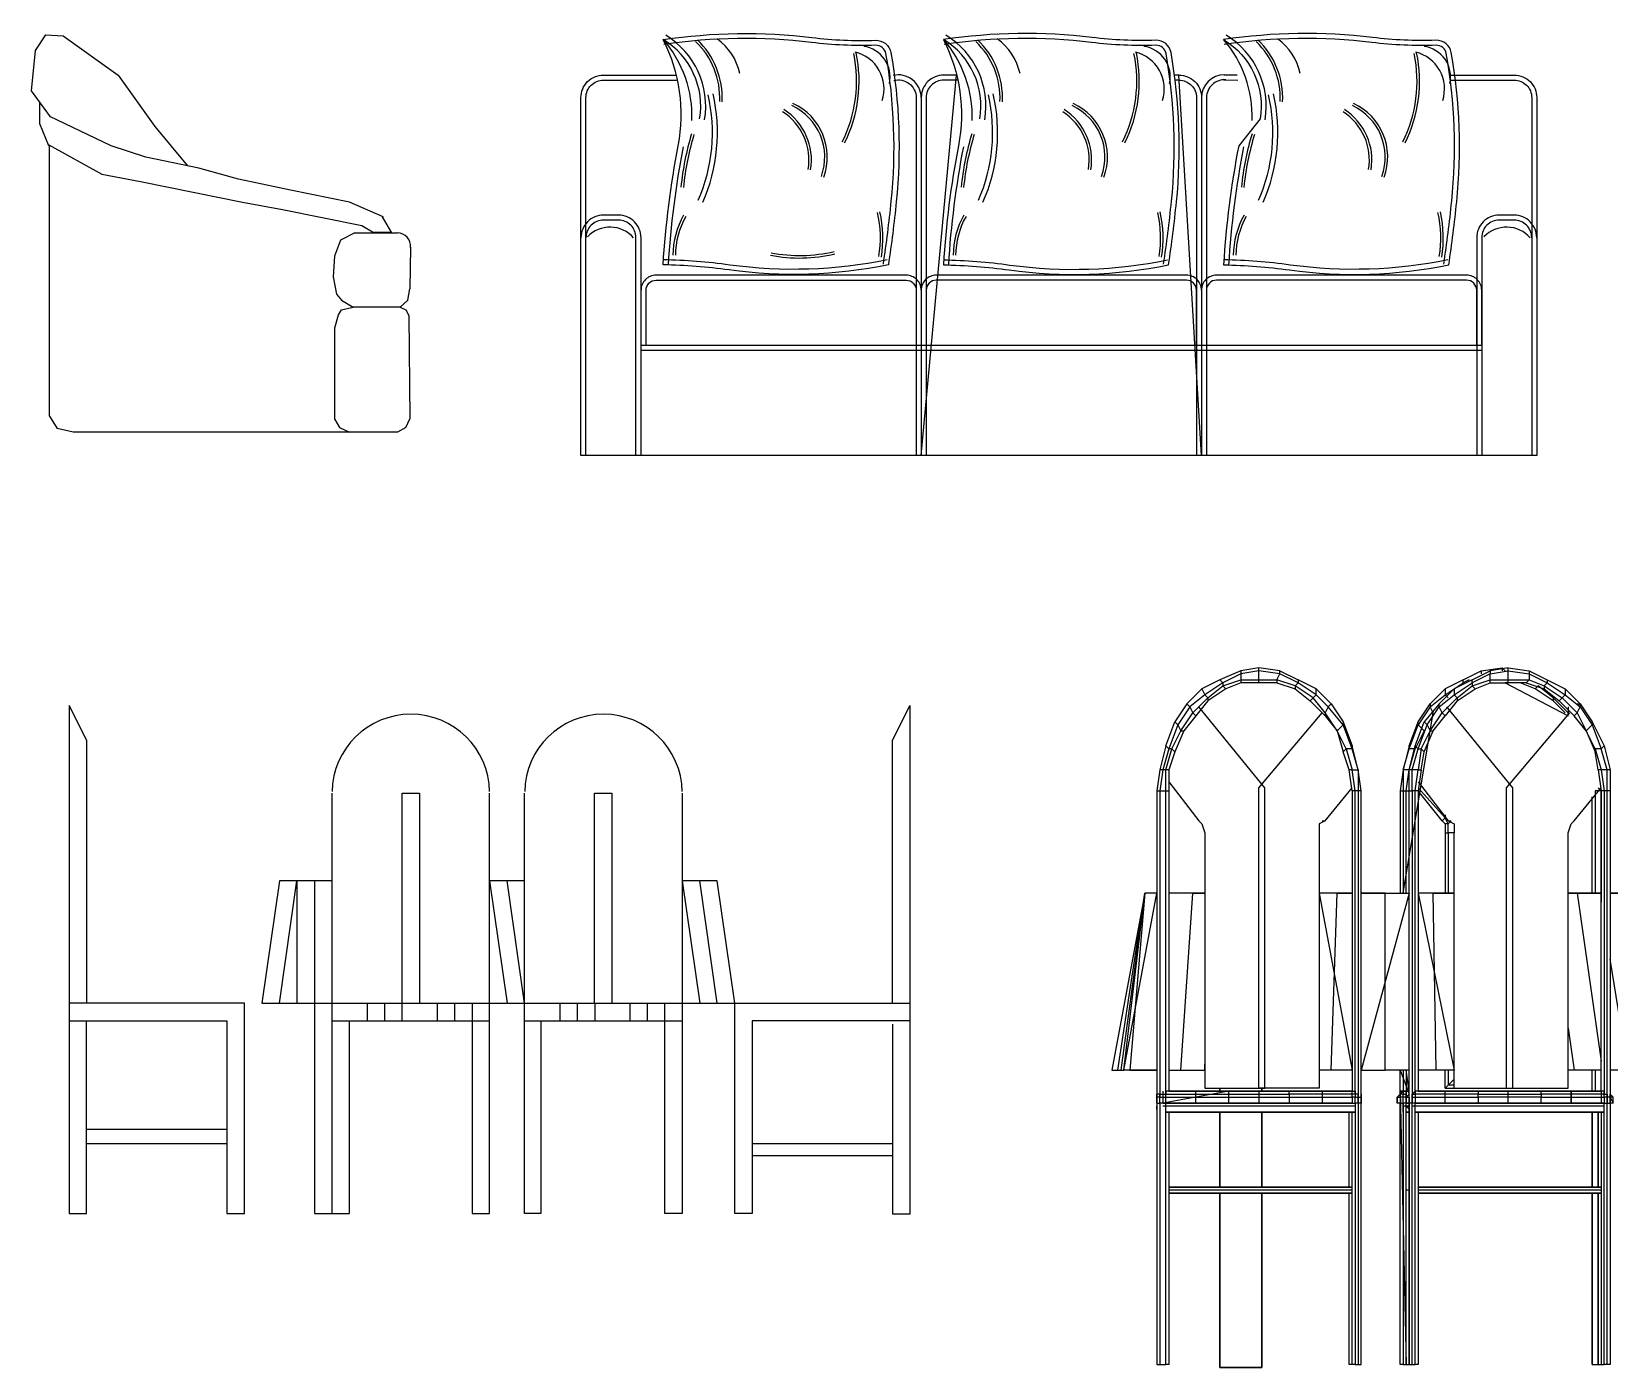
# Model space of a CAD drawing. Extents: x -42728 to 99010, y -18674 to 47645.
# Drawn here: x 66581 to 68946, y 31467 to 33469 of the extents above; entities that cross this region are included whole.
import ezdxf

# ---------------------------------------------------------------- set-up
doc = ezdxf.new("R2010")
doc.units = 0
doc.header["$LTSCALE"] = 100
doc.header["$MEASUREMENT"] = 0
doc.layers.get('0').update_dxf_attribs({"linetype": 'CONTINUOUS'})
for name, color, linetype in [('00-ELE', 2, 'CONTINUOUS'), ('FUN', 8, 'CONTINUOUS'), ('家具', 223, 'CONTINUOUS')]:
    doc.layers.add(name, color=color, linetype=linetype)

# ---------------------------------------------------------------- blocks, each defined once
blk = doc.blocks.new('A$C3E607C80')
at = {"layer": 'FUN', "elevation": -342.9}
for points in [[(237.2, 672.2, 0.307753), (164.3, 830.9, -0.066888), (461.7, 835, 0.038823), (588.6, 829.6, -0.374072), (619.2, 804.9, -0.068947), (630.1, 506.7, -0.012118), (614.3, 380.9, -0.084638), (296, 370.5, 0.028486), (164.3, 380.9, -0.032466), (194.4, 618.8, 0.167711), (164.3, 830.9, -0.189396), (221.1, 669.5)], [(604.4, 382.4, 0.012118), (620.1, 507.7, 0.068947), (609.3, 803.1, 0.374072), (588.9, 819.6, -0.038823), (460.5, 825.1, 0.066888), (165.7, 821.1, 0.066888)], [(247, 670.5, 0.307753), (169.4, 839.5, 0.307753)], [(277.3, 706.9, 0.216936), (229.2, 827, 0.216936)], [(282.3, 706.6, 0.216936), (232.6, 830.6, 0.216936)], [(317.4, 762.9, 0.188769), (271.9, 832.3, 0.188769)], [(797.2, 672.2, 0.307753), (724.3, 830.9, -0.167711), (754.4, 618.8, 0.032466), (724.3, 380.9, -0.028486), (856, 370.5, 0.084638), (1174.3, 380.9, 0.012118), (1190.1, 506.7, 0.068947), (1179.2, 804.9, 0.374072), (1148.6, 829.6, -0.038823), (1021.7, 835, 0.066888), (724.3, 830.9, -0.189396), (781.1, 669.5)], [(1164.4, 382.4, 0.012118), (1180.1, 507.7, 0.068947), (1169.3, 803.1, 0.374072), (1148.9, 819.6, -0.038823), (1020.5, 825.1, 0.066888), (725.7, 821.1)], [(807, 670.5, 0.307753), (729.4, 839.5, 0.307753)], [(837.3, 706.9, 0.216936), (789.2, 827, 0.216936)], [(842.3, 706.6, 0.216936), (792.6, 830.6, 0.216936)], [(877.4, 762.9, 0.188769), (831.9, 832.3, 0.188769)], [(1341.1, 669.5, 0.189396), (1284.3, 830.9, 0.189396)], [(1724.4, 382.4, 0.012118), (1740.1, 507.7, 0.068947), (1729.3, 803.1, 0.374072), (1708.9, 819.6, -0.038823), (1580.5, 825.1, 0.066888), (1285.7, 821.1)], [(1367, 670.5, 0.307753), (1289.4, 839.5, 0.307753)], [(1397.3, 706.9, 0.216936), (1349.2, 827, 0.216936)], [(1402.3, 706.6, 0.216936), (1352.6, 830.6, 0.216936)], [(1437.4, 762.9, 0.188769), (1391.9, 832.3, 0.188769)], [(522.3, 626.5, 0.168842), (545.1, 803.2, 0.168842)], [(526.8, 624.3, 0.168842), (550, 804.2, 0.168842)], [(602.2, 709.2, 0.433448), (548, 806, 0.433448)], [(616.4, 743.3, 0.432162), (565.1, 817.4, 0.432162)], [(1082.3, 626.5, 0.168842), (1105.1, 803.2, 0.168842)], [(1086.8, 624.3, 0.168842), (1110, 804.2, 0.168842)], [(1162.2, 709.2, 0.433448), (1108, 806, 0.433448)], [(1176.4, 743.3, 0.432162), (1125.1, 817.4, 0.432162)], [(1642.3, 626.5, 0.168842), (1665.1, 803.2, 0.168842)], [(1646.8, 624.3, 0.168842), (1670, 804.2, 0.168842)], [(1722.2, 709.2, 0.433448), (1668, 806, 0.433448)], [(1736.4, 743.3, 0.432162), (1685.1, 817.4, 0.432162)], [(1736.1, 760), (1865, 760, -0.414214), (1910, 715), (1910, 0), (0, 0), (0, 715, -0.414214), (45, 760), (190.8, 760)], [(680, 715, 0.482464), (623.6, 759.1, 0.482464)], [(1285.6, 760.4, 0.411175), (1240, 715, 0.411175)], [(10, 0), (10, 715, -0.414214), (45, 750), (190.8, 750)], [(625, 749.2, -0.489969), (670, 715), (670, 0)], [(753.1, 750), (725, 750, 0.414214), (690, 715), (690, 0)], [(1195, 750, -0.414214), (1230, 715), (1230, 0)], [(1289, 750.3, 0.437364), (1250, 715), (1250, 0)], [(1736.1, 750), (1865, 750, -0.414214), (1900, 715), (1900, 0)], [(234.2, 509.7, 0.161714), (254.2, 720.5, 0.161714)], [(243.4, 505.7, 0.161714), (263.9, 722.8, 0.161714)], [(480.4, 557.4, 0.389332), (421.6, 698.9, 0.389332)], [(485.1, 555.7, 0.389332), (423.7, 703.4, 0.389332)], [(794.2, 509.7, 0.161714), (814.2, 720.5, 0.161714)], [(803.4, 505.7, 0.161714), (823.9, 722.8, 0.161714)], [(1040.4, 557.4, 0.389332), (981.6, 698.9, 0.389332)], [(1045.1, 555.7, 0.389332), (983.7, 703.4, 0.389332)], [(1354.2, 509.7, 0.161714), (1374.2, 720.5, 0.161714)], [(1363.4, 505.7, 0.161714), (1383.9, 722.8, 0.161714)], [(1600.4, 557.4, 0.389332), (1541.6, 698.9, 0.389332)], [(1605.1, 555.7, 0.389332), (1543.7, 703.4, 0.389332)], [(454.1, 571.5, 0.299948), (402.9, 686.6, 0.299948)], [(459, 570.7, 0.299948), (405.6, 690.9, 0.299948)], [(1014.1, 571.5, 0.299948), (962.9, 686.6, 0.299948)], [(1019, 570.7, 0.299948), (965.6, 690.9, 0.299948)], [(1574.1, 571.5, 0.299948), (1522.9, 686.6, 0.299948)], [(1579, 570.7, 0.299948), (1525.6, 690.9, 0.299948)], [(221.1, 642.8, 0.048136), (199.8, 536, 0.048136)], [(225.9, 641.4, 0.048136), (204.7, 535.5, 0.048136)], [(781.1, 642.8, 0.048136), (759.8, 536, 0.048136)], [(785.9, 641.4, 0.048136), (764.7, 535.5, 0.048136)], [(1341.1, 642.8, 0.048136), (1319.8, 536, 0.048136)], [(1345.9, 641.4, 0.048136), (1324.7, 535.5, 0.048136)], [(204.2, 616.9, 0.032466), (174.2, 380.3, 0.032466)], [(764.2, 616.9, 0.032466), (734.2, 380.3, 0.032466)], [(1324.2, 616.9, 0.032466), (1294.2, 380.3, 0.032466)], [(120, 0), (120, 435, 0.414214), (75, 480), (45, 480, 0.414214), (0, 435, 0.414214)], [(205.1, 480, 0.124748), (183.7, 399.9, 0.124748)], [(209.5, 477.5, 0.124748), (188.7, 399.8, 0.124748)], [(595.3, 397.2, 0.097665), (592.7, 485.3, 0.097665)], [(600.3, 396.4, 0.097665), (597.5, 486.4, 0.097665)], [(765.1, 480, 0.124748), (743.7, 399.9, 0.124748)], [(769.5, 477.5, 0.124748), (748.7, 399.8, 0.124748)], [(1155.3, 397.2, 0.097665), (1152.7, 485.3, 0.097665)], [(1160.3, 396.4, 0.097665), (1157.5, 486.4, 0.097665)], [(1325.1, 480, 0.124748), (1303.7, 399.9, 0.124748)], [(1329.5, 477.5, 0.124748), (1308.7, 399.8, 0.124748)], [(1715.3, 397.2, 0.097665), (1712.7, 485.3, 0.097665)], [(1720.3, 396.4, 0.097665), (1717.5, 486.4, 0.097665)], [(1910, 435, 0.414214), (1865, 480), (1835, 480, 0.414214), (1790, 435), (1790, 0)], [(110, 0), (110, 435, 0.414214), (75, 470), (45, 470, 0.414214), (10, 435, 0.414214)], [(105.3, 434.9, 0.436859), (12.8, 436.8, 0.436859)], [(1900, 435, 0.414214), (1865, 470), (1835, 470, 0.414214), (1800, 435), (1800, 0)], [(1897.1, 434.9, 0.436859), (1804.6, 436.8, 0.436859)], [(612.2, 390.7, -0.084638), (297.3, 380.4, 0.028486), (164.5, 390.9, 0.028486)], [(378.8, 399.9, 0.105024), (507.1, 402.5, 0.105024)], [(379.8, 404.8, 0.105024), (506, 407.4, 0.105024)], [(724.5, 390.9, -0.028486), (857.3, 380.4, 0.084638), (1172.2, 390.7, 0.084638)], [(1732.2, 390.7, -0.084638), (1417.3, 380.4, 0.028486), (1284.5, 390.9, 0.028486)], [(120, 220), (680, 220), (1240, 220), (1800, 220), (1800, 330, 0.414214), (1770, 360), (1270, 360, 0.414214), (1240, 330, 0.414214), (1210, 360), (710, 360, 0.414214), (680, 330, 0.414214), (650, 360), (150, 360, 0.414214), (120, 330)], [(130, 220), (130, 330, -0.414214), (150, 350), (650, 350, -0.414214), (670, 330), (670, 220)], [(1230, 220), (1230, 330, 0.414214), (1210, 350), (710, 350, 0.414214), (690, 330), (690, 220)], [(1790, 220), (1790, 330, 0.414214), (1770, 350), (1270, 350, 0.414214), (1250, 330), (1250, 220)]]:
    blk.add_lwpolyline(points, format="xyb", dxfattribs=at)
for points in [[(1314.4, 618.8, 0.032466), (1284.3, 380.9, -0.028486), (1416, 370.5, 0.084638), (1734.3, 380.9, 0.012118), (1750.1, 506.7, 0.068947), (1739.2, 804.9, 0.374072), (1708.6, 829.6, -0.038823), (1581.7, 835, 0.066888), (1284.3, 830.9, -0.307753), (1357.2, 672.2)], [(750.8, 760), (725, 760, 0.414214), (680, 715), (680, 0)], [(1195, 760, -0.414214), (1240, 715), (1240, 0)]]:
    blk.add_lwpolyline(points, format="xyb", close=True, dxfattribs=at)
for points in [[(1195, 759.9), (1186.1, 759.9)], [(1285.5, 760.4), (1311.3, 760.4)], [(1194.4, 750), (1187.4, 750)], [(1284.7, 750.3), (1312.8, 750)], [(120, 210), (680, 210), (1240, 210), (1800, 210)]]:
    blk.add_lwpolyline(points, dxfattribs=at)
blk = doc.blocks.new('A$C43B74EAA')
at = {"color": 7, "linetype": 'Continuous'}
for points in [[(1, 12.044), (1, 27.044), (0, 29.044), (0, 0.044), (0.987, 0.033), (0.987, 11.044)], [(47, 12.044), (47, 27.044), (48, 29.044), (48, 0), (47.01, 0)], [(15, 24.044), (15, 0.044)], [(19, 11.044), (19, 24.044), (20, 24.044), (20, 12.044)], [(23, 12.044), (23, 0.044), (24, 0.044), (24, 24.044)], [(26.918, 11.044), (26.918, 0.044), (26, 0.044), (26, 24.044)], [(29.98, 12.044), (29.98, 24.044), (30.98, 24.044), (30.98, 12.044)], [(35, 24.044), (35, 0.044), (34, 0.044), (34, 12.044)], [(15, 19.044), (12, 19.044), (11, 12.044), (48, 12.044)], [(12, 12.044), (13, 19.044), (13, 12.044)], [(14, 19.044), (14, 0.044), (16, 0.044), (16, 11.044)], [(26, 19.044), (24, 19.044), (25, 12.044)], [(26, 12.044), (25, 19.044)], [(48, 11.044), (39, 11.044), (39, 0.044), (38, 0.044), (38, 12.044), (37, 19.044), (35, 19.044), (36, 12.044)], [(37, 12.044), (36, 19.044)], [(0, 11.044), (9, 11.044), (9, 0.044), (10, 0.044), (10, 12.044), (0, 12.044)], [(17, 12.044), (17, 11.044)], [(18, 12.044), (18, 11.044)], [(21, 12.044), (21, 11.044)], [(22, 12.044), (22, 11.044)], [(28, 12.044), (28, 11.044)], [(29, 12.044), (29, 11.044)], [(30, 12.044), (30, 11.044)], [(32, 12.044), (32, 11.044)], [(33, 12.044), (33, 11.044)], [(15, 11.044), (24, 11.044)], [(26, 11.044), (35, 11.044)], [(47, 10.858), (47, 0)], [(9, 4.846), (0.987, 4.846)], [(0.987, 4.044), (9, 4.044)], [(39, 4.044), (47.01, 4.044)], [(47.01, 3.333), (39, 3.333)]]:
    blk.add_lwpolyline(points, dxfattribs=at)
for points in [[(23.999, 24.129, 0.982607), (15.005, 24.129, 0.982607)], [(34.996, 24.129, 0.982607), (26.002, 24.129, 0.982607)]]:
    blk.add_lwpolyline(points, format="xyb", dxfattribs=at)
blk = doc.blocks.new('A$C7E994CF9')
at = {"layer": '家具'}
for p, q in [((8.1, 762.6), (28.5, 794.3)), ((28.5, 794.3), (63.2, 791.9)), ((63.2, 791.9), (173.2, 713.7)), ((0, 681.9), (8.1, 762.6)), ((173.2, 713.7), (246.5, 611)), ((37.6, 630.1), (0, 681.9)), ((16.3, 615.9), (16.3, 659.5)), ((34.6, 571.9), (16.3, 615.9)), ((158.9, 571.9), (36.7, 630.6)), ((246.5, 611), (311.9, 532.5)), ((34.6, 574.3), (140.6, 515.7)), ((228.2, 549.9), (158.9, 571.9)), ((334.1, 527.9), (228.2, 549.9)), ((140.6, 515.7), (140.6, 515.7)), ((140.6, 515.7), (218, 501)), ((413.6, 505.9), (334.1, 527.9)), ((517.5, 483.9), (413.6, 505.9)), ((218, 501), (326, 479)), ((326, 479), (421.7, 459.4)), ((635.6, 459.4), (517.5, 483.9)), ((421.7, 459.4), (501.2, 444.8)), ((501.2, 444.8), (660.1, 413)), ((702.9, 430.1), (635.6, 459.4)), ((660.1, 413), (684.5, 398.3)), ((700.8, 430.1), (719.2, 398.3)), ((702.9, 426.6), (702.9, 430.1)), ((35.9, 32), (35.9, 400)), ((617.3, 383.7), (605.1, 351.9)), ((645.8, 398.3), (617.3, 383.7)), ((645.8, 398.3), (731.4, 398.3)), ((681.7, 400), (718.2, 400)), ((684.5, 398.3), (687.7, 400)), ((605.1, 351.9), (603, 310.3)), ((757.2, 369.4), (755.9, 286.5)), ((603, 310.3), (609.1, 276.1)), ((751.7, 263.9), (755.9, 286.5)), ((609.1, 276.1), (619.3, 263.9)), ((619.3, 263.9), (642.5, 250)), ((736.3, 250), (751.7, 263.9)), ((605.9, 208.3), (613.2, 234.5)), ((613.2, 234.5), (619.3, 244.3)), ((619.3, 244.3), (642.5, 250)), ((736.3, 250), (642.5, 250)), ((736.3, 250), (747.7, 244.3)), ((747.7, 244.3), (753.8, 233.3)), ((753.8, 233.3), (755.8, 26.7)), ((605.9, 25.3), (605.9, 208.3)), ((35.9, 32), (50.9, 7.2)), ((605.9, 25.3), (615.3, 9.6)), ((731.6, 0), (605.9, 0)), ((615.3, 9.6), (635.3, 0)), ((747.7, 9.6), (755.8, 26.7))]:
    blk.add_line(p, q, dxfattribs=at)
for points in [[(35.9, 32), (35.9, 573.6)], [(747.7, 9.6), (731.6, 0), (82.9, 0), (50.9, 7.2)]]:
    blk.add_lwpolyline(points, dxfattribs=at)
blk.add_arc((731, 372), 26.3, 354.2622, 89.2767, dxfattribs=at)
blk = doc.blocks.new('A$C7B4D605A')
at = {"color": 7, "linetype": 'Continuous'}
for points in [[(55, 228), (49, 228), (49, 229), (49, 232), (43, 231), (37, 228), (31, 224), (32, 223), (32, 222), (28, 217), (24, 212), (21, 205), (20, 206), (19, 206), (17, 199), (16, 192), (16, 90), (17, 90), (18, 90), (28, 90), (39, 90), (39, 91), (49, 91), (59, 91), (59, 92), (70, 92), (59, 92), (70, 92), (59, 92), (70, 92), (70, 92), (70, 92), (70, 92), (70, 91), (70, 90), (70, 88), (80, 88), (81, 88), (81, 1), (82, 1), (83, 1), (83, 88), (82, 88), (81, 88), (81, 90), (82, 90), (82, 91), (81, 91), (80, 91), (80, 92), (70, 92), (80, 92), (70, 92), (80, 92), (70, 92)], [(43, 232), (36, 229), (37, 228), (37, 227), (38, 226)], [(68, 226), (62, 229), (62, 228), (61, 227), (55, 229), (56, 231), (49, 232), (49, 233), (43, 232), (43, 231), (43, 229), (49, 229), (55, 229), (55, 228), (61, 226), (66, 222), (67, 223), (68, 224), (68, 226), (73, 221), (77, 215), (77, 214), (75, 212), (77, 205), (78, 206), (80, 199), (82, 199), (80, 206), (77, 214), (72, 220), (68, 224), (62, 228), (56, 231), (56, 232), (49, 233)], [(56, 232), (62, 229)], [(104, 205), (103, 206), (102, 199), (103, 199), (104, 205), (107, 212), (111, 217), (110, 218), (109, 220), (109, 221), (114, 226), (114, 224), (120, 228), (120, 227), (126, 229), (126, 231), (132, 232), (132, 233), (139, 232), (139, 231), (145, 228), (144, 227), (150, 223), (155, 218), (158, 212), (158, 212), (154, 217), (155, 218), (156, 220), (156, 221), (160, 215), (160, 214), (158, 212), (161, 205), (161, 206), (163, 199), (164, 192), (164, 91), (164, 92), (163, 92), (163, 92), (163, 91), (163, 90), (163, 88), (163, 88), (153, 88), (143, 88), (143, 90), (132, 90), (122, 90), (122, 91), (111, 91), (101, 91), (101, 192), (100, 192), (100, 199), (99, 199), (97, 199), (99, 206), (102, 214), (102, 215), (106, 221), (106, 220), (111, 224), (117, 228), (117, 228), (117, 229), (111, 226), (111, 224), (112, 223)], [(103, 199), (102, 192), (101, 192), (102, 199), (100, 199), (102, 206), (103, 206), (106, 212), (110, 218), (115, 223), (120, 227), (121, 226), (126, 228), (132, 228), (132, 229), (132, 232), (139, 231), (139, 229), (138, 228), (144, 226), (149, 222)], [(132, 233), (126, 232), (126, 231), (120, 228), (120, 229), (114, 226)], [(117, 229), (123, 232), (123, 231)], [(120, 229), (126, 232)], [(139, 232), (145, 229), (145, 228), (151, 224), (156, 220), (160, 214), (163, 206), (164, 207), (166, 199), (166, 192), (166, 90), (165, 90), (164, 90), (164, 91), (163, 91), (153, 91), (143, 91), (143, 92), (132, 92), (143, 92), (132, 92), (143, 92), (132, 92), (122, 92), (132, 92), (122, 92), (132, 92), (122, 92), (122, 92), (122, 92), (122, 92), (122, 91), (132, 91), (132, 92), (132, 92), (132, 92), (132, 92)], [(123, 232), (130, 233)], [(131, 232), (130, 233), (130, 232)], [(245, 88), (244, 88), (182, 88), (244, 88), (244, 1), (246, 1), (246, 192), (245, 199), (243, 206), (242, 206), (239, 212), (235, 218), (236, 220), (231, 224), (226, 228), (226, 229), (220, 232), (219, 231), (219, 229), (213, 229), (213, 232), (219, 231), (226, 228), (225, 227), (219, 229), (219, 228)], [(206, 232), (207, 231), (207, 229), (207, 228), (213, 228)], [(213, 233), (220, 232)], [(21, 205), (19, 199), (18, 199), (17, 199), (16, 199), (15, 192), (16, 192), (18, 192), (19, 192), (19, 92), (28, 92), (18, 92), (18, 91), (18, 192), (18, 199), (20, 206), (23, 212), (27, 218), (32, 223), (37, 227), (43, 229), (43, 228), (38, 226), (32, 222)], [(36, 229), (30, 226), (31, 224), (26, 220), (22, 214), (19, 206), (18, 207), (16, 199)], [(30, 226), (25, 221), (26, 220), (27, 218), (28, 217)], [(49, 228), (43, 228)], [(73, 221), (72, 220), (71, 218), (71, 217), (75, 212), (75, 212), (71, 218), (67, 223), (61, 227), (61, 226)], [(98, 158), (98, 192), (99, 199), (101, 207), (102, 206), (105, 214), (109, 220), (114, 224), (115, 223), (115, 222), (121, 226)], [(106, 221), (111, 226)], [(119, 229), (117, 228)], [(126, 228), (126, 229), (132, 229), (139, 229), (144, 227), (144, 226)], [(138, 228), (132, 228)], [(147, 223), (147, 223), (142, 227), (141, 226)], [(145, 229), (151, 226)], [(155, 221), (156, 221), (156, 221), (151, 226), (151, 224), (150, 223), (149, 222), (154, 217)], [(246, 90), (246, 88), (246, 88), (245, 90), (245, 91), (245, 91), (244, 92), (234, 92), (244, 92), (244, 91), (245, 91), (245, 90), (246, 90), (247, 90), (247, 192), (246, 199), (244, 207), (243, 206), (240, 214), (236, 220), (237, 221), (241, 215), (240, 214), (239, 212), (238, 212), (235, 217), (235, 218), (230, 223), (225, 227), (225, 226), (219, 228), (213, 228), (213, 229), (207, 229), (201, 227), (200, 228), (195, 224), (190, 220), (189, 221), (185, 215), (182, 207), (183, 206), (184, 206), (185, 205), (183, 199), (182, 192), (182, 91), (182, 92), (192, 92), (182, 92), (192, 92), (182, 92), (192, 92), (192, 92), (192, 92), (192, 92), (192, 91), (192, 90), (192, 88), (202, 88), (213, 88), (223, 88), (223, 90), (234, 90), (244, 90), (245, 90), (245, 90), (245, 88), (246, 88), (247, 88), (247, 90), (247, 90), (247, 91), (247, 91), (247, 91), (247, 90), (247, 88), (247, 90), (246, 91)], [(191, 217), (191, 218), (190, 220), (186, 214), (187, 212), (191, 218), (196, 223), (201, 227), (201, 226), (196, 222), (191, 217), (188, 212), (185, 205)], [(194, 226), (195, 224), (196, 223), (196, 222)], [(207, 228), (201, 226)], [(230, 222), (225, 226)], [(226, 229), (232, 226), (231, 224), (230, 223), (230, 222), (235, 217)], [(232, 226), (237, 221)], [(25, 221), (21, 215), (22, 214), (23, 212), (24, 212)], [(71, 217), (66, 222)], [(109, 221), (104, 215), (105, 214), (106, 212), (107, 212)], [(115, 222), (111, 217)], [(151, 218), (147, 222)], [(19, 195), (29, 182), (30, 181), (31, 178), (31, 178), (31, 93), (51, 93), (51, 193), (29, 220)], [(70, 182), (71, 182), (69, 181), (69, 178), (69, 93), (49, 93), (49, 193), (70, 218)], [(111.48, 220), (133.48, 193), (133.48, 93)], [(131.48, 93), (131.48, 193), (152.48, 218)], [(152, 220), (152, 218)], [(193, 220), (215, 193), (215, 93), (194, 93), (194, 178), (195, 178)], [(234, 218), (213, 193), (213, 93), (213, 92), (213, 93), (233, 93), (233, 178), (233, 181), (234, 182), (234, 182), (243, 193)], [(18, 207), (21, 215)], [(82, 199), (80, 207), (80, 206), (78, 206), (75, 212)], [(77, 215), (80, 207)], [(99, 207), (102, 215)], [(101, 207), (104, 215)], [(163, 85), (163, 1), (164, 1), (164, 88), (165, 88), (166, 88), (166, 1), (165, 1), (165, 192), (165, 199), (163, 206), (161, 206), (158, 212)], [(160, 215), (164, 207)], [(185, 215), (186, 214), (183, 206), (181, 199), (180, 199), (182, 207)], [(182, 92), (182, 192), (182, 199), (184, 206), (187, 212), (188, 212)], [(241, 205), (238, 212)], [(241, 215), (244, 207)], [(81, 91), (81, 192), (80, 199), (79, 199), (77, 205)], [(95, 90), (95, 90), (95, 88), (95, 88), (95, 90), (96, 90), (96, 88), (95, 88), (95, 90), (96, 91), (96, 92), (97, 92), (96, 92), (96, 91), (96, 91), (95, 90), (96, 91), (96, 92), (96, 91), (96, 91), (96, 90), (96, 90), (96, 88), (96, 88), (97, 88), (97, 1), (98, 1), (99, 1), (99, 88), (99, 90), (99, 91), (99, 91), (99, 192), (99, 199), (99, 199), (101, 206)], [(166, 199), (165, 199), (163, 199), (162, 199), (161, 205)], [(19, 199), (19, 192)], [(80, 192), (79, 199)], [(82, 90), (82, 90), (82, 88), (82, 88), (82, 90), (83, 90), (83, 192), (82, 199), (82, 199), (82, 192), (82, 1)], [(97, 199), (97, 199), (96, 192), (96, 158)], [(102, 195), (112, 182), (114, 181), (114, 178), (114, 178), (112, 178), (112, 181), (111, 181), (111, 178), (111, 158)], [(162, 199), (163, 192), (163, 192), (161, 192), (161, 158)], [(213, 88), (213, 88), (213, 88), (213, 90), (202, 90), (192, 90), (182, 90), (181, 90), (180, 90), (179, 90), (178, 90), (178, 88), (179, 88), (179, 90), (180, 91), (180, 91), (180, 90), (180, 192), (181, 199), (182, 199), (183, 199)], [(182, 192), (182, 192), (180, 192), (179, 192), (180, 199)], [(183, 195), (193, 182), (193, 182), (194, 181), (194, 178)], [(246, 199), (245, 199), (244, 199), (243, 199)], [(15, 192), (15, 91), (15, 90), (15, 90), (15, 88), (15, 88), (15, 90), (15, 91), (15, 90), (15, 90), (15, 88), (15, 88), (16, 88), (16, 90), (16, 91), (17, 91), (17, 90), (17, 88), (16, 88), (16, 1), (18, 1), (18, 88), (28, 88), (28, 90), (28, 91), (28, 92), (28, 92), (28, 92), (28, 92), (39, 92), (28, 92), (39, 92), (28, 92), (39, 92), (49, 92), (39, 92), (49, 92), (39, 92), (49, 92), (49, 91), (49, 90), (59, 90), (70, 90), (80, 90), (80, 88), (80, 88), (18, 88), (80, 88)], [(83, 192), (82, 192), (81, 192), (80, 192), (80, 92), (80, 92), (81, 92), (81, 91), (81, 90), (80, 90), (80, 91), (70, 91), (59, 91), (59, 90), (59, 88), (70, 88)], [(71, 182), (80, 193)], [(96, 192), (97, 192), (98, 192), (99, 192), (100, 192), (100, 90), (101, 90), (111, 90), (111, 91), (111, 92), (122, 92), (111, 92), (122, 92), (111, 92), (122, 92)], [(111, 184), (111, 183), (110, 182), (102, 192), (102, 92), (111, 92), (102, 92), (111, 92), (101, 92), (101, 91), (101, 90), (101, 88), (111, 88), (111, 90), (122, 90), (122, 88), (111, 88)], [(112, 182), (113, 182), (112, 181), (111, 183), (102, 193)], [(132, 93), (152, 93), (152, 178), (153, 181), (154, 182), (154, 182), (163, 193)], [(143, 92), (143, 92), (143, 92), (143, 92), (153, 92), (143, 92), (153, 92), (143, 92), (153, 92), (163, 92), (153, 92), (163, 92), (153, 92), (163, 92), (163, 192), (163, 158), (155, 158), (152, 158), (163, 158), (163, 158), (163, 155)], [(160, 158), (160, 190)], [(166, 192), (165, 192), (164, 192), (163, 192), (162, 193)], [(247, 192), (246, 192), (244, 192), (243, 192)], [(29, 182), (29, 182)], [(111, 181), (110, 182)], [(111, 178), (112, 178), (112, 158)], [(114, 93), (114, 178)], [(2, 99), (11, 158), (3, 99)], [(19, 158), (19, 158)], [(155, 158), (163, 102)], [(179, 158), (166, 158), (171, 158), (179, 158), (179, 158), (179, 154)], [(179, 110), (171, 158)], [(243, 153), (242, 158), (243, 158), (233, 158), (235, 158), (242, 158)], [(243, 120), (235, 158)], [(190, 99), (182, 137)], [(172, 99), (166, 136)], [(241, 99), (233, 132)], [(152, 113), (154, 99), (152, 99)], [(249, 99), (247, 107)], [(23, 99), (31, 99), (31, 99), (31, 101)], [(73, 99), (69, 99)], [(99, 99), (91, 99)], [(97, 99), (97, 92), (97, 92), (97, 92), (97, 92), (97, 91), (98, 91)], [(108, 99), (102, 99)], [(111, 93), (111, 99)], [(112, 99), (112, 94), (114, 96)], [(163, 92), (163, 99), (154, 99)], [(160, 92), (160, 99)], [(161, 99), (161, 92)], [(179, 99), (172, 99), (166, 99)], [(194, 99), (190, 99), (182, 99)], [(243, 99), (241, 99), (233, 99)], [(256, 99), (249, 99), (247, 99)], [(16, 88), (16, 88), (16, 90), (16, 91), (16, 91), (15, 91), (15, 90), (15, 88), (15, 1), (16, 1)], [(16, 90), (16, 90), (15, 90)], [(17, 92), (17, 91), (18, 91)], [(39, 88), (39, 90), (49, 90), (49, 88), (39, 88), (28, 88)], [(83, 90), (83, 90)], [(101, 92), (100, 91), (101, 91)], [(100, 90), (100, 90)], [(114, 94), (112, 94), (111, 93), (114, 93), (134, 93)], [(143, 88), (132, 88), (132, 90), (132, 91), (143, 91), (143, 90), (153, 90), (163, 90), (164, 90), (164, 88), (163, 88)], [(164, 91), (165, 91), (165, 90), (165, 88)], [(182, 85), (244, 85), (182, 85), (182, 1), (182, 88), (181, 88), (181, 90), (181, 91), (180, 91), (179, 91), (179, 90), (179, 88), (179, 1), (180, 1), (182, 1), (182, 1)], [(180, 90), (180, 88), (179, 88), (179, 88)], [(181, 92), (181, 91), (182, 91)], [(192, 88), (182, 88), (182, 88), (182, 90), (182, 91), (192, 91), (202, 91), (202, 90), (202, 88)], [(202, 92), (202, 92), (202, 92), (202, 92), (213, 92), (202, 92), (213, 92), (202, 92), (213, 92), (213, 91), (223, 91), (234, 91), (244, 91)], [(246, 1), (247, 1), (247, 88), (247, 88), (247, 88), (247, 90), (247, 90), (247, 91), (247, 91)], [(81, 87), (17, 87)], [(19, 85), (19, 1), (18, 1)], [(19, 88), (19, 88)], [(59, 88), (49, 88)], [(79, 88), (79, 88)], [(79, 60), (79, 85)], [(80, 1), (80, 85)], [(97, 1), (96, 1), (96, 88)], [(99, 87), (97, 87), (97, 88)], [(97, 85), (97, 87)], [(100, 1), (101, 1), (101, 88), (100, 88), (100, 88)], [(164, 87), (100, 87)], [(102, 85), (102, 1), (101, 1)], [(102, 88), (102, 88)], [(132, 88), (122, 88)], [(167, 88), (166, 88)], [(181, 88), (180, 88), (180, 1)], [(245, 87), (180, 87)], [(243, 60), (182, 60), (243, 60), (243, 85), (243, 1), (243, 1), (244, 1)], [(80, 59), (19, 59)], [(81, 1), (80, 1), (79, 1), (79, 58)], [(99, 59), (98, 59)], [(163, 59), (102, 59)], [(160, 1), (160, 58), (160, 1), (160, 1), (162, 1), (162, 1), (163, 1)], [(243, 59), (182, 59)], [(243, 1), (243, 58), (182, 58), (243, 58)], [(165, 1), (164, 1)]]:
    blk.add_lwpolyline(points, dxfattribs=at)
for points in [[(189, 221), (194, 226), (200, 229), (206, 232), (213, 233), (213, 232), (207, 231), (200, 228)], [(152, 217), (152, 217), (152, 218), (147, 223), (147, 222), (141, 226), (136, 228), (136, 228), (131, 228)], [(107, 218), (106, 220), (102, 214), (104, 212), (104, 212), (101, 206), (101, 206), (99, 206), (99, 207), (97, 199), (97, 192), (97, 158)], [(223, 88), (234, 88), (244, 88), (244, 90), (244, 91), (244, 192), (244, 199), (242, 206), (241, 205), (243, 199), (243, 192), (243, 92), (234, 92), (243, 92), (234, 92), (234, 92), (234, 92), (234, 92), (234, 91), (234, 90)], [(178, 88), (178, 88), (179, 90), (179, 90), (179, 91), (179, 91), (179, 91), (178, 90), (179, 91), (179, 192)], [(15, 158), (11, 158), (0, 99), (2, 99), (3, 99), (4, 99), (11, 158), (6, 99), (4, 99)], [(19, 99), (23, 99), (27, 158), (31, 158), (19, 158), (19, 152)], [(80, 99), (73, 99), (75, 158), (80, 158), (69, 158)], [(83, 99), (91, 99), (91, 158), (83, 158), (99, 158)], [(114, 99), (108, 99), (107, 158), (114, 158), (102, 158)], [(194, 158), (182, 158), (187, 158), (194, 120)], [(247, 139), (256, 99), (265, 99), (250, 158), (247, 158)], [(6, 99), (15, 99), (15, 99)], [(99, 91), (99, 91), (98, 90), (98, 90), (98, 91), (98, 90), (98, 91), (98, 91), (98, 90), (98, 88), (97, 88), (97, 90), (96, 90), (96, 91), (96, 91), (96, 99)], [(98, 99), (98, 92), (97, 92), (98, 92), (97, 92), (98, 92), (97, 92), (98, 92), (97, 92), (98, 92), (98, 92), (98, 92), (98, 92), (98, 92), (98, 92), (98, 92), (98, 92), (98, 92), (98, 92), (98, 92), (98, 92), (98, 91), (98, 91), (98, 92), (98, 92), (98, 92), (98, 92), (98, 92), (98, 92), (99, 92)], [(15, 91), (15, 91)], [(17, 88), (18, 88), (18, 90), (18, 91), (28, 91), (39, 91), (39, 92), (39, 92)], [(28, 92), (19, 92)], [(36, 92), (36, 93)], [(49, 92), (49, 92), (49, 92), (49, 92), (59, 92), (59, 92)], [(50, 93), (50, 92)], [(83, 91), (83, 91), (83, 91), (83, 91), (83, 90), (83, 90), (83, 91), (83, 90), (83, 88), (83, 88), (83, 88), (83, 90), (83, 88)], [(98, 1), (98, 88), (98, 88), (98, 88), (98, 90), (98, 90), (98, 90), (97, 90), (97, 91), (96, 91), (97, 92), (97, 92), (96, 92), (97, 92), (97, 92), (96, 92), (96, 92), (96, 92)], [(98, 92), (98, 92)], [(99, 1), (100, 1), (100, 88), (100, 90), (100, 91), (100, 91), (100, 90), (100, 88), (99, 88), (98, 88), (99, 88), (98, 88), (98, 88), (98, 90), (99, 90)], [(102, 92), (111, 92), (111, 92)], [(153, 88), (153, 90), (153, 91), (153, 92), (153, 92)], [(166, 91), (166, 91), (167, 90), (166, 91), (166, 91), (166, 91), (166, 90), (166, 90), (166, 88), (166, 88), (166, 90), (166, 90), (167, 88), (167, 88), (167, 90), (166, 90)], [(179, 91), (179, 91)], [(192, 92), (202, 92), (192, 92), (202, 92), (192, 92), (202, 92), (202, 91), (213, 91), (213, 90), (223, 90), (223, 91), (223, 92), (223, 92), (234, 92), (223, 92), (234, 92), (223, 92), (234, 92)], [(213, 92), (213, 92), (223, 92)], [(227, 93), (227, 92)], [(244, 92), (244, 92)], [(15, 87), (15, 87), (15, 87), (15, 87), (15, 87), (15, 86)], [(81, 85), (18, 85)], [(36, 88), (36, 88)], [(36, 60), (36, 85)], [(50, 88), (50, 88)], [(50, 85), (50, 60)], [(96, 87), (96, 87), (96, 87), (96, 86)], [(98, 87), (99, 87), (98, 87), (99, 86)], [(98, 85), (99, 85)], [(101, 88), (164, 88)], [(164, 85), (101, 85)], [(160, 88), (160, 88)], [(160, 85), (160, 60)], [(162, 88), (162, 88)], [(162, 85), (162, 60)], [(179, 87), (179, 87), (179, 87), (179, 87), (179, 87), (179, 86)], [(213, 60), (213, 85)], [(227, 88), (227, 88)], [(227, 85), (227, 60)], [(243, 88), (243, 88)], [(19, 60), (80, 60)], [(80, 58), (19, 58)], [(50, 58), (50, 0), (36, 0), (50, 0)], [(36, 0), (36, 58)], [(102, 60), (163, 60)], [(163, 58), (102, 58)], [(162, 58), (162, 1)], [(227, 58), (227, 0), (213, 0), (227, 0)], [(213, 0), (213, 58)]]:
    blk.add_lwpolyline(points, close=True, dxfattribs=at)

msp = doc.modelspace()

# ---------------------------------------------------------------- block references
at = {"layer": '00-ELE'}
for name, p, xscale, yscale, zscale in [('A$C7E994CF9', (66581.38382, 32868.855), 0.75, 0.75, 0.75), ('A$C3E607C80', (67404.81712, 32834.08873), 0.75, 0.75, 0.75), ('A$C7B4D605A', (68200.54086, 31467.17622), 4.5, 4.5, 4.5), ('A$C43B74EAA', (66637.92628, 31696.78546), 26.25, 26.25, 26.25)]:
    msp.add_blockref(name, p, dxfattribs=dict(at, xscale=xscale, yscale=yscale, zscale=zscale))

doc.saveas('drawing.dxf')
